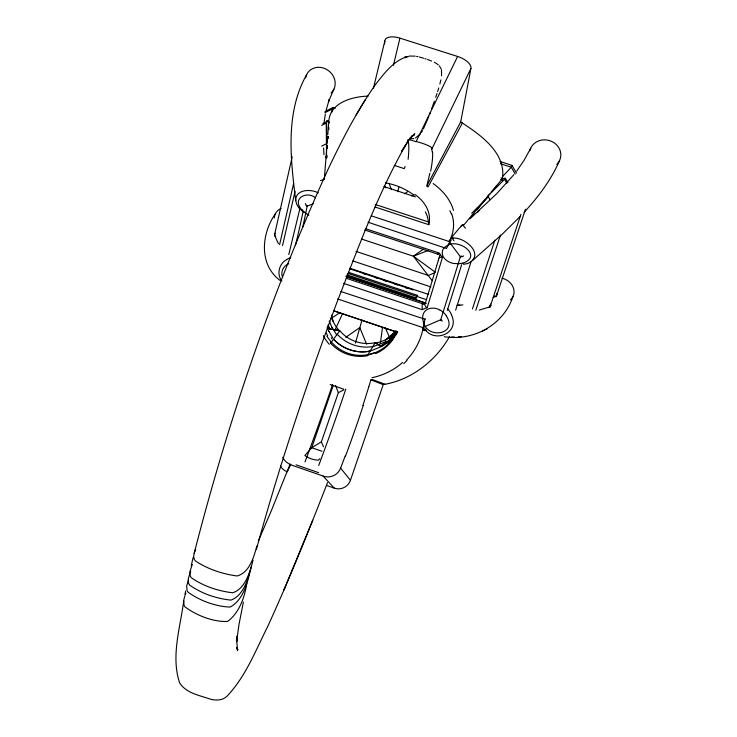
<?xml version="1.0" encoding="UTF-8"?>
<svg xmlns="http://www.w3.org/2000/svg" width="737" height="737" viewBox="0 0 737 737"><rect width="100%" height="100%" fill="white"/><g stroke="black" fill="none" stroke-linecap="round" stroke-linejoin="round"><path stroke-width="1.11" d="M328.748 123.153C328.555 103.06 351.761 96.51 368.095 96.132M256.789 546.117C253.943 557.098 249.336 572.732 237.139 575.975C222.62 574.114 207.659 569.111 195.471 560.977A9.47 5.988 13.2 0 1 194.273 559.291L193.656 556.472L194.172 553.294C227.834 421.96 271.667 292.911 327.965 169.51C342.032 139.938 357.049 110.624 375.999 83.843C384.576 72.972 393.751 60.591 407.625 56.436A9.526 9.01 -2.2 0 0 405.811 57.265L404.991 57.79M253.049 560.258C249.871 572.004 245.485 588.541 232.791 592.76C218.364 591.185 203.366 586.155 191.454 577.826A9.406 6.449 12.3 0 1 190.293 576.048L189.814 571.93L192.302 564.404M251.464 566.467C248.148 578.545 243.836 595.45 230.948 600.111C216.567 598.647 201.56 593.607 189.778 585.196A9.369 6.651 11.8 0 1 188.626 583.391L188.184 579.162L189.86 573.423M328.619 129.187L328.702 127.142M328.094 138.39L328.205 136.603M326.703 157.856L326.869 155.562M384.594 43.833L384.806 41.06L373.447 88.136M326.896 146.073L324.344 178.944A5.012 1.456 82.5 0 1 324.676 178.4M327.164 142.674L327.606 136.999M327.781 134.733L328.748 122.268M326.546 157.709L326.694 155.783M327.302 148.119L327.449 146.212M328.112 138.095L328.214 136.889M441.583 75.865L441.481 70.052M183.688 600.591L184.057 605.132A9.249 7.204 10 0 0 185.153 607.039C197.037 615.561 212.726 621.991 227.503 621.457C239.11 613.193 244.96 596.823 246.766 583.078M375.262 204.471L428.796 222.067A4.496 2.506 69.6 0 0 428.851 224.638L428.86 224.066A43.842 31.101 8.3 0 0 414.857 194.402M324.133 122.416L325.358 114.06M327.025 147.999L327.311 145.797M380.366 343.23L382.494 327.412M424.89 319.397L423.867 325.487M423.839 325.643L423.388 328.205M462.403 123.024L428.059 186.949L426.76 186.037L460.699 121.955L470.925 68.43L431.864 149.012L432.223 152.154M184.923 594.556L185.641 591.01M429.883 173.223L427.018 185.125M243.394 602.037L238.935 624.709L236.614 641.724L237.24 635.93L236.863 642.213L237.544 650.66L236.863 647.528L237.885 649.758L236.734 647.998M299.766 209.078L288.793 254.505M278.411 243.707L274.486 235.011L292.211 156.741M279.581 244.666L293.63 183.513M282.529 245.578L295.076 191.298M440.892 79.872L439.878 84.018M191.224 565.648L193.158 557.476M399.896 38.306L393.438 65.224M326.159 110.172L329.236 99.486L328.444 101.807L333.898 89.205M504.956 178.676L505.094 177.921L504.753 178.704M488.207 195.747L504.882 178.944M397.713 191.703L398.855 187.327M502.312 179.46C506.853 153.02 480.156 134.558 460.699 121.955M256.458 549.203C279.268 465.895 306.656 383.876 336.745 302.916C358.403 247.503 378.707 190.975 408.888 139.477L416.055 141.725L457.548 56.602M502.081 180.27L502.256 179.662M355.437 343.083L362.024 319.959M370.554 380.974L370.877 379.877L372.397 379.555L385.138 384.263C412.471 379.14 436.147 360.329 449.662 336.33M370.306 381.812L368.887 386.547M438.893 258.475L438.294 260.465M438.948 258.3L439.639 255.969M365.46 228.673L439.353 253.095L442.421 257.535L427.239 307.467L422.255 309.706L343.497 283.34M436.765 265.578L438.193 260.834M436.654 265.946L432.37 280.18M431.67 282.464L432.14 280.944M368.786 386.888L362.899 405.497M431.44 283.229L426.447 299.581M426.327 299.968L425.774 301.765M438.745 87.952L437.612 91.572M194.172 553.294L195.655 549.378M471.219 261.285L455.632 310.231M472.445 308.923L494.831 240.234M475.807 310.314L500.451 235.075M436.995 93.47L435.696 97.348M520.948 214.31L490.087 306.813L479.188 310.084M525.499 209.225L496.351 296.246L493.173 297.555M185.033 595.514L183.918 599.31C180.648 626.57 170.615 655.718 179.579 682.748C186.102 693.388 200.04 695.442 210.911 699.33C216.54 700.592 222.85 700.472 227.143 696.069C245.753 676.428 255.721 650.32 267.724 626.459C289.346 579.227 308.702 530.99 327.532 482.588M326.463 485.416L334.322 488.152A12.75 12.676 89.4 0 0 350.443 480.266L383.231 384.65L385.138 384.263M319.812 458.69L318.246 460.192A24.947 23.962 2.1 0 1 304.842 455.567L311.733 447.718L333.207 385.571M309.909 448.833L321.378 441.85L338.347 392.701L335.528 385.46M434.36 101.218L431.725 108.634M429.616 114.346L430.334 112.439M345.192 455.973L340.623 468.133L350.434 480.257M188.368 580.249L186.654 586.164L187.078 590.494A9.332 6.836 11.3 0 0 188.211 592.336C200.123 600.784 215.444 606.459 230.101 607.085C242.326 600.71 247.439 584.22 249.871 571.396M428.897 116.234L423.434 128.92M290.065 464.135L271.428 510.501L258.272 541.151M185.466 594.344L185.89 593.267M312.718 520.248L283.929 589.987L285.007 587.435M405.11 166.525L404.254 168.626L394.212 165.355M190.275 572.428L190.717 571.396M396.865 332.894L397.16 332.203L334.616 311.134M334.69 330.729L342.364 314.017M559.623 160.399C551.23 179.837 538.36 196.917 524.035 212.357M288.462 469.349L287.301 471.763A12.704 12.603 -77.4 0 1 280.447 466.014M512.998 296.477C503.647 324.934 473.338 341.452 444.199 336.689M288.867 468.529L289.272 467.691M289.687 466.843L290.7 464.78L323.046 476.038L334.322 488.152M446.576 248.36L448.851 243.754M449.026 243.394L451.32 239.967M530.732 148.174L524.329 159.883L516.683 171.131M306.666 74.612C285.007 112.872 290.59 159.008 295.74 200.676L296.716 204.296L298.826 207.834M275.389 213.758C261.368 233.675 258.576 264.638 280.235 280.548M462.891 224.49L462.91 224.453A2.469 1.658 13.6 0 1 462.679 224.757L460.57 226.839A41.769 13.109 -61.5 0 0 458.727 228.811L451.864 237.13A2.911 2.202 -88.3 0 0 451.588 237.563M356.183 114.935L365.137 100.002M421.472 132.374L422.467 130.707M404.917 145.99L401.831 151.011L409.182 139.652L414.82 133.443M380.605 346.003L380.089 345.616A230.884 14.832 17.9 0 0 378.91 344.787L375.207 342.723L367.809 354.755L375.05 352.553M324.86 112.752L331.88 109.196L333.004 107.501L335.188 108.21M394.894 334.745L393.641 336.431A40.342 38.213 21.2 0 1 390.195 339.96M330.443 343.276L339.821 330.766A37.071 36.868 -85.9 0 0 349.283 338.642A37.136 31.94 32.6 0 0 355.86 341.618A37.145 32.262 21 0 0 362.908 343.239A37.043 36.933 87.3 0 0 375.207 342.714L377.685 344.271A226.25 14.5 17.9 0 1 378.827 345.082L381.084 346.381M425.341 318.614L424.954 319.176L420.505 317.776L340.918 291.539M420.44 133.867L415.465 138.031M472.15 215.95L473.992 213.675M477.051 209.898L481.934 203.882M482.542 203.126L486.779 197.894M491.597 191.952L493.993 188.985M495.19 187.511L496.388 186.037M513.873 174.687L496.637 193.748L469.856 218.917M463.849 224.96L489.644 194.071M491.118 192.302L502.542 178.63M477.622 212.228L479.087 210.515M485.075 199.755L485.37 199.432A4.477 0.663 -51.5 0 0 487.94 196.088L489.958 199.589M502.956 176.115L511.312 167.235L512.031 165.383L500.018 161.495M406.907 360.522L403.765 363.599M520.064 216.567L502.284 234.145L472.491 260.566M471.717 213.288L487.728 197.249M462.661 224.776L465.379 228.194M390.334 340.089L389.274 341.084M275.656 236.826L274.496 235.039L274.883 234.725M375.916 342.954A40.434 40.314 -63.3 0 0 386.133 339.471L395.695 331.438M409.671 138.252L414.378 134.779L411.292 136.198M331.383 342.447L326.915 336.256M388.169 342.032L386.741 343.175M404.696 193.739L407.478 191.721M361.766 239.11L413.383 256.218L423.333 249.18M345.727 337.343L359.794 327.606L366.621 344.243M330.922 318.568L339.508 312.958M386.243 341.038L384.65 342.023A36.841 35.864 -79.2 0 1 383.636 342.53M286.684 259.599C279.093 263.524 276.347 274.321 281.875 281.037M383.719 345.257L382.135 346.197A39.006 37.946 51.1 0 1 381.158 346.722L370.785 350.84M511.183 165.862L512.031 165.383L516.471 173.14M383.664 342.576L372.646 346.841M338.347 392.701L343.949 389.726M482.302 331.309L487.544 328.545M324.989 111.563L333.004 107.501L333.649 108.468M322.834 123.558L326.602 121.669M321.654 146.119L326.767 143.595M325.229 157.165L325.892 156.843M386.124 339.471L387.644 338.688A41.576 41.392 88.6 0 0 396.939 331.816M288.711 263.726C283.533 265.707 280.152 272.027 282.621 277.259M381.932 345.985L381.425 346.224M321.59 125.373L326.242 123.18L326.427 143.595M423.204 330.443L425.756 329.273M434.425 272.754L428.501 275.481L355.989 251.381M425.562 302.741L423.066 303.893L424.245 304.022M337.629 298.955L422.679 327.523L440.68 319.757A268.563 6.679 -71.8 0 0 460.367 256.697L448.925 241.432L371.282 215.84M488.124 307.605L490.041 306.822M424.217 329.826L425.793 329.181M432.26 280.751L413.383 256.218L428.63 250.285M467.525 263.616C486.558 255.03 463.665 235.232 450.897 238.318M313.326 203.817L307.163 206.074A265.283 46.661 -70.4 0 1 302.741 227.079M320.484 180.62L324.216 179.331M462.864 263.22C483.721 255.794 457.566 237.388 446.585 245.992A13.681 10.392 25.7 0 0 442.522 250.571C440.606 257.747 448.354 262.925 454.628 263.634M411.587 195.885L413.743 195.268M413.779 138.556L409.873 138.805M409.146 56.049L415.18 56.15M426.53 330.545L423.342 330.489M462.9 304.878L456.968 305.422L459.842 305.293L457.723 305.284M451.413 337.039L454.287 336.947M458.313 336.8L461.187 336.698M405.092 56.712L408.344 56.703M329.034 328.785L331.291 329.117A230.81 15.099 18.8 0 1 334.386 329.632L339.831 330.756L334.635 329.826A239.138 15.643 18.9 0 0 332.848 329.54L329.034 328.785L327.698 326.113M494.647 295.97L496.351 296.246L497.06 294.21L496.535 293.464M416.571 56.399L417.999 56.694M419.427 57.044L423.609 58.223M296.062 464.826L318.66 472.675M424.899 58.628L426.179 59.043M500.368 163.688L511.312 167.235L515.209 174.033M329.347 122.167L326.592 121.273L326.804 143.162M501.096 177.866L504.845 179.091M500.911 179.46L502.183 179.865M383.949 186.553L415.493 196.88M375.078 207.023L428.787 224.693M364.732 229.999L437.916 254.219M352.774 260.907L430.841 286.905M349.624 268.176L428.584 294.441M350.02 268.885L358.385 271.741M359.481 272.11L413.208 289.963M363.534 273.611L366.519 274.606M374.497 277.269L377.482 278.264M383.47 280.263L386.474 281.258M394.461 283.929L397.464 284.924M405.47 287.596L408.473 288.6M348.49 272.312L417.649 295.399L415.014 298.771L346.703 275.942M368.049 222.224L446.521 248.48M347.846 273.409L425.525 299.351M346.989 274.873L416.718 298.172M345.828 276.338L425.995 303.128M346.51 276.743L426.06 303.331M346.178 278.218L422.983 303.893M333.52 310.719L396.506 331.926M330.185 384.539L343.35 389.035M311.733 447.718L321.968 451.265M427.524 59.494L431.624 61.033M370.877 379.877L383.231 384.65M318.246 192.873C310.765 188.718 295.242 189.271 295.74 200.676M434.231 62.212L437.234 63.99M315.547 197.746C306.021 190.367 291.318 199.128 302.106 210.054M501.142 179.192L502.229 179.81M440.136 310.231C434.517 306.509 424.871 307.486 423.001 314.92A13.294 12.197 31.2 0 0 423.443 322.106M413.383 256.218L435.41 272.294M437.806 64.414L438.349 64.865M424.816 329.328C435.42 343.792 460.358 332.323 451.348 314.662M439.363 65.86L441.223 69.103M423.149 330.388L422.679 327.56M423.545 327.744L424.162 328.545M384.548 186.074L385.912 187.871M454.029 240.796L451.578 237.563A4.523 0.801 -57.7 0 1 448.934 241.404M336.763 335.003L332.018 327.329M332.663 337.73L328.96 331.355M446.3 315.851C458.322 334.432 427.322 339.6 423.36 322.124M452.26 237.157L452.988 238.3M505.748 178.888L507.922 182.665M504.55 179.386L506.789 183.255M328.61 330.664L327.081 327.633M331.668 326.648L329.163 320.945M339.167 330.554A40.452 40.268 -57.8 0 1 333.216 321.682L332.479 320.079M449.902 210.69L451.284 213.942M389.403 337.279L390.113 338.836M385.405 328.048L390.02 338.357M321.378 441.85L323.506 446.769M333.244 321.673L331.41 315.077M389.431 184.342L391.439 189.713M326.841 148.174L326.767 147.778A4.431 1.354 87 0 1 326.758 143.577M328.398 126.911L328.822 129.417M323.93 154.715L323.607 148.054M331.88 109.196L332.009 112.098M326.436 144.682L326.565 157.829M308.821 215.167A17.918 13.625 29.4 0 1 302.29 209.953M303.856 212.228A20.461 14.924 19.6 0 1 299.047 207.751M305.643 77.91A15.514 13.828 39.1 0 1 326.933 69.628A15.514 13.828 39.1 0 1 331.079 92.963M286.647 259.535A19.788 18.637 25.8 0 1 290.774 257.71M274.33 217.912A14.556 12.317 32.8 0 1 281.129 208.451M440.192 310.13A17.476 16.021 20.6 0 1 446.392 315.805M447.534 308.775A19.963 18.683 37.9 0 1 451.468 314.616M502.044 278.181A14.786 12.64 17.8 0 1 513.256 287.504A14.786 12.64 17.8 0 1 510.373 299.968M462.781 263.063A18.084 13.939 19.1 0 1 454.637 263.431M467.415 263.459A20.645 14.897 27.6 0 1 463.426 264.261M529.857 150.855A15.717 14.27 14.5 0 1 552.216 141.688A15.717 14.27 14.5 0 1 556.748 164.397M490.814 305.809A3.98 2.589 14 0 1 490.169 306.859M489.856 305.625A4.044 0.617 76 0 1 489.893 306.214M489.718 305.293A4.035 0.755 65.5 0 1 489.875 305.91M490.317 304.086A3.98 2.211 28.4 0 1 490.474 304.335M490.547 304.418A3.98 2.497 22.8 0 1 490.796 305.772M326.5 121.485A4.496 2.1 -89.4 0 1 326.841 120.932M326.519 122.158A3.906 0.654 -68.3 0 1 327.937 120.859M274.588 235.02A3.925 2.506 23.6 0 1 274.689 233.85M274.68 233.813A3.915 2.533 13 0 1 275.177 233.214M274.468 234.891A3.98 0.617 -24.1 0 1 274.56 234.735M384.788 41.06A15.284 7.232 21.3 0 1 399.933 38.14L457.622 56.463A15.33 7.287 20 0 1 470.943 68.44M433.163 183.55A68.55 46.928 7.7 0 1 453.467 210.46M407.764 139.855A267.724 27.048 -69.9 0 1 408.114 159.33M425.378 211.878A43.805 28.485 17.1 0 1 428.289 221.791M451.735 213.868A69.085 48.062 -0.5 0 1 449.22 241.57M385.626 182.877A41.677 25.27 21.1 0 1 414.001 195.158M432.518 151.573A265.808 30.733 -64.5 0 1 430.648 171.187M416.009 141.449A15.993 2.616 15.2 0 1 431.532 148.911M402.651 362.457A65.427 62.498 -3.5 0 1 371.982 377.703M345.8 389.099A267.706 31.967 -71.3 0 1 318.679 465.526M332.59 384.493A267.54 27.674 -71.1 0 1 305.007 461.906M396.884 332.009A41.843 40.682 21 0 1 375.575 353.677M367.791 354.663A38.435 37.799 52.2 0 1 331.613 342.244M327.707 335.796A41.852 37.67 62.6 0 1 326.325 333.152M394.387 336.864A42.258 42.064 85.3 0 1 383.756 345.036M330.065 329.172A42.921 42.746 84.6 0 1 328.14 324.777M396.81 331.392A42.903 42.7 85.2 0 1 380.025 346.058M332.498 320.07A41.576 41.41 88.6 0 1 331.245 317.011M423.066 328.168A66.127 61.447 -16.4 0 1 406.511 360.181M396.405 332.755A41.88 39.614 0.1 0 1 367.514 355.142M367.662 355.704A39.697 38.96 39.7 0 1 330.572 343.156M329.282 344.308A41.871 40.821 47.3 0 1 323.276 335.621M397.059 332.249A4.284 0.838 -26.1 0 1 396.672 332.23M363.194 405.599A265.219 56.252 -71.9 0 1 345.395 456.369M340.568 468.115A13.8 13.377 17.7 0 1 323.027 476.084M290.765 464.605A13.773 13.036 2.2 0 1 282.741 457.244M328.536 330.747A17.052 1.778 62.6 0 1 328.877 331.392M331.291 337.776A15.606 2.819 55.6 0 1 332.018 338.909M331.788 327.458A22.829 1.327 62.5 0 1 331.346 326.602M372.581 346.556A38.379 36.795 40.6 0 1 337.426 334.405M386.326 342.696A41.069 38.112 5.2 0 1 383.323 344.695M389.376 341.167A40.157 35.09 -9.6 0 1 388.27 342.125M397.602 331.899A39.77 36.675 -4.1 0 1 395.658 335.169M392.535 334.294A41.963 38.711 -7.5 0 1 385.405 339.868M395.916 330.627A40.747 36.518 -17.9 0 1 392.591 334.386M438.985 254.062A4.569 1.096 -60.6 0 1 437.981 254.118M437.806 254.062A3.989 0.654 -55.6 0 1 437.99 253.298M442.467 257.305A4.155 1.879 -22 0 1 439.796 255.352M426.972 307.9A4.054 2.183 46.8 0 1 425.424 302.686M422.393 309.319A4.109 0.783 85.1 0 1 422.181 305.265A4.109 0.783 85.1 0 1 422.808 303.819M461.583 225.273A5.168 0.47 -54.6 0 1 461.113 225.992M460.874 257.02A4.247 2.285 -16.8 0 1 460.174 257.066M461.519 256.006A4.293 1.861 -13.8 0 1 461.058 256.098M463.619 255.932A4.238 2.589 -16.8 0 1 461.565 256.725M461.675 264.62A271.004 6.191 -71.8 0 1 447.304 310.397M442.366 321.074A4.1 1.557 47.5 0 1 441.527 320.531M441.491 319.922A4.155 1.216 44 0 1 441.159 319.646M441.021 320.392A4.1 2.22 50.4 0 1 440.551 319.987M302.971 212.109A267.559 47.592 -70.4 0 1 295.39 245.449M306.362 205.236A4.192 2.626 47.4 0 1 305.302 203.559M306.518 205.964A4.247 2.994 46 0 1 306.048 205.485M307.274 205.835A4.192 1.981 45.5 0 1 306.896 205.494M370.011 351.061C356.901 353.917 342.742 349.052 333.649 339.324C342.742 349.052 356.901 353.898 370.011 351.061"/></g></svg>
